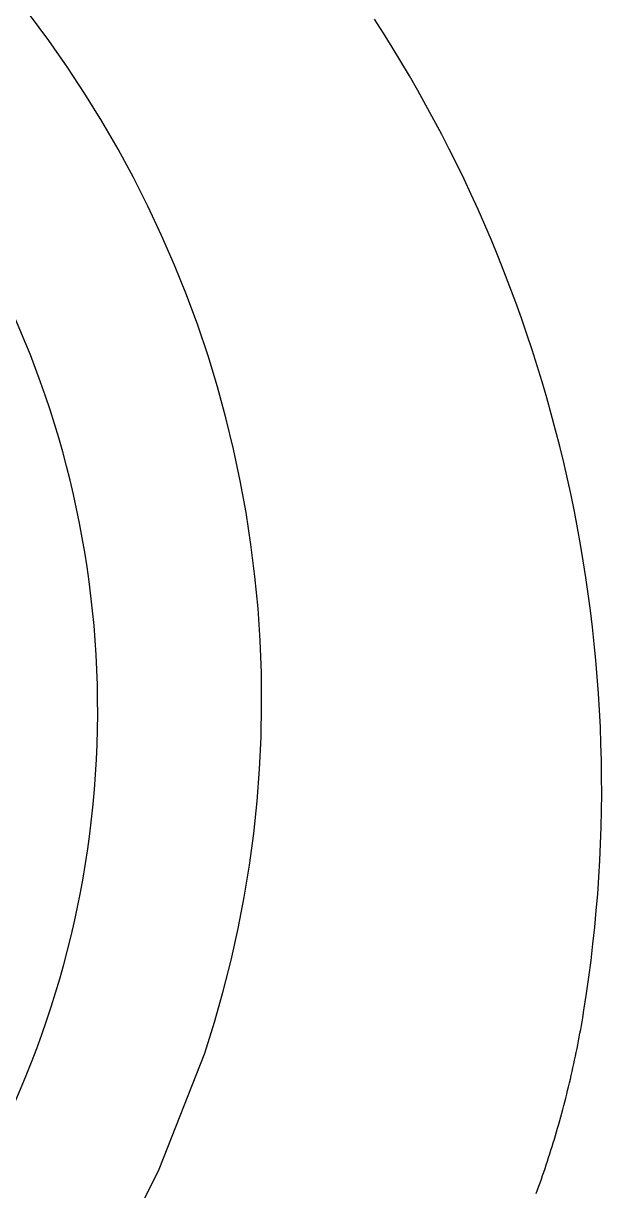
# Model space of a CAD drawing. Extents: x 528 to 612, y 649 to 778.
# Drawn here: x 556.167 to 557.93, y 672.508 to 676.062 of the extents above; entities that cross this region are included whole.
import ezdxf

# ---------------------------------------------------------------- set-up
doc = ezdxf.new("R2010")
doc.units = 0
doc.header["$MEASUREMENT"] = 0
doc.layers.add('1', color=4, linetype='Continuous')

# ---------------------------------------------------------------- blocks, each defined once
blk = doc.blocks.new('main_control')
at = {"color": 4, "linetype": 'Continuous'}
blk.add_arc((13.671, 15.6926), 2.952, 301.3467, 52.8, dxfattribs=at)
blk = doc.blocks.new('2010JETSETTER')
at = {"layer": '1', "color": 3, "linetype": 'Continuous'}
for points in [[(29.6628, 2.7056), (29.6706, 2.7558), (29.6778, 2.8062), (29.6844, 2.8566), (29.6903, 2.9072), (29.6957, 2.9577), (29.7004, 3.0084), (29.7046, 3.0591), (29.7081, 3.1099), (29.7111, 3.1607), (29.7134, 3.2115), (29.7152, 3.2623), (29.7163, 3.3132), (29.7168, 3.3641), (29.7167, 3.415), (29.716, 3.4659), (29.7147, 3.5167), (29.7128, 3.5676), (29.7103, 3.6184), (29.7072, 3.6692), (29.7035, 3.72), (29.6992, 3.7707), (29.6943, 3.8213), (29.6888, 3.8719), (29.6827, 3.9225), (29.676, 3.9729), (29.6687, 4.0233), (29.6608, 4.0736), (29.6523, 4.1237), (29.6433, 4.1738), (29.6336, 4.2238), (29.6233, 4.2736), (29.6125, 4.3234), (29.6011, 4.3729), (29.5891, 4.4224), (29.5765, 4.4717), (29.5633, 4.5209), (29.5495, 4.5699), (29.5352, 4.6187), (29.5203, 4.6673), (29.5048, 4.7158), (29.4887, 4.7641), (29.4721, 4.8122), (29.4549, 4.8601), (29.4372, 4.9078), (29.4188, 4.9553), (29.4, 5.0025), (29.3805, 5.0496), (29.3605, 5.0964), (29.34, 5.1429), (29.3189, 5.1892), (29.2973, 5.2353), (29.2751, 5.2811), (29.2524, 5.3266), (29.2292, 5.3718), (29.2054, 5.4168), (29.181, 5.4615), (29.1562, 5.5059), (29.1308, 5.55), (29.1049, 5.5938), (29.0785, 5.6373), (29.0516, 5.6804), (29.0242, 5.7233)], [(29.5173, 2.1469), (29.5213, 2.1581), (29.5253, 2.169), (29.5292, 2.1799), (29.533, 2.1907), (29.5368, 2.2016), (29.5405, 2.2126), (29.5443, 2.2237), (29.548, 2.2347), (29.5516, 2.2458), (29.5552, 2.2569), (29.5588, 2.2681), (29.5623, 2.2792), (29.5658, 2.2904), (29.5693, 2.3016), (29.5727, 2.3128), (29.576, 2.3241), (29.5794, 2.3353), (29.5826, 2.3466), (29.5859, 2.358), (29.5891, 2.3693), (29.5922, 2.3807), (29.5953, 2.392), (29.5984, 2.4034), (29.6014, 2.4149), (29.6044, 2.4263), (29.6074, 2.4378), (29.6103, 2.4492), (29.6131, 2.4607), (29.6159, 2.4723), (29.6187, 2.4838), (29.6214, 2.4953), (29.6241, 2.5069), (29.6267, 2.5185), (29.6293, 2.5301), (29.6319, 2.5417), (29.6344, 2.5533), (29.6368, 2.565), (29.6393, 2.5766), (29.6416, 2.5883), (29.644, 2.6), (29.6462, 2.6116), (29.6485, 2.6233), (29.6507, 2.6351), (29.6528, 2.6468), (29.6549, 2.6585), (29.657, 2.6703), (29.659, 2.682), (29.6628, 2.7056)]]:
    blk.add_lwpolyline(points, dxfattribs=at)
at = {"layer": '1', "color": 2, "linetype": 'Continuous'}
for points in [[(28.507, 2.5747), (28.5366, 2.6684), (28.5634, 2.7628), (28.5875, 2.8579), (28.6089, 2.9537), (28.6274, 3.0499), (28.6432, 3.1467), (28.6562, 3.2438), (28.6664, 3.3413), (28.6739, 3.439), (28.6785, 3.5369), (28.6804, 3.6349), (28.6795, 3.7329), (28.6758, 3.8309), (28.6693, 3.9287), (28.66, 4.0263), (28.6479, 4.1237), (28.633, 4.2208), (28.6152, 4.3174), (28.5948, 4.4134), (28.5715, 4.5089), (28.5455, 4.6037), (28.5169, 4.6977), (28.4855, 4.7909), (28.4515, 4.8831), (28.4148, 4.9742), (28.3756, 5.0643), (28.3338, 5.1533), (28.2895, 5.2409), (28.2427, 5.3273), (28.1935, 5.4123), (28.1419, 5.4959), (28.0879, 5.578), (28.0317, 5.6584), (27.9731, 5.7373)], [(26.4988, 0.4538), (26.686, 0.534), (26.8692, 0.6257), (27.0474, 0.7286), (27.2194, 0.842), (27.3845, 0.9656), (27.5416, 1.0987), (27.6901, 1.2404), (27.8292, 1.3899), (27.9583, 1.5464), (28.077, 1.7088), (28.185, 1.8761), (28.282, 2.0473), (28.368, 2.2215), (28.507, 2.5747)]]:
    blk.add_lwpolyline(points, dxfattribs=at)
at = {"layer": '1', "color": 1}
blk.add_blockref('main_control', (11.5576, -12.0732), dxfattribs=at)

msp = doc.modelspace()

# ---------------------------------------------------------------- block references
at = {"layer": '1'}
msp.add_blockref('2010JETSETTER', (528.2128, 670.3522), dxfattribs=at)

doc.saveas('drawing.dxf')
